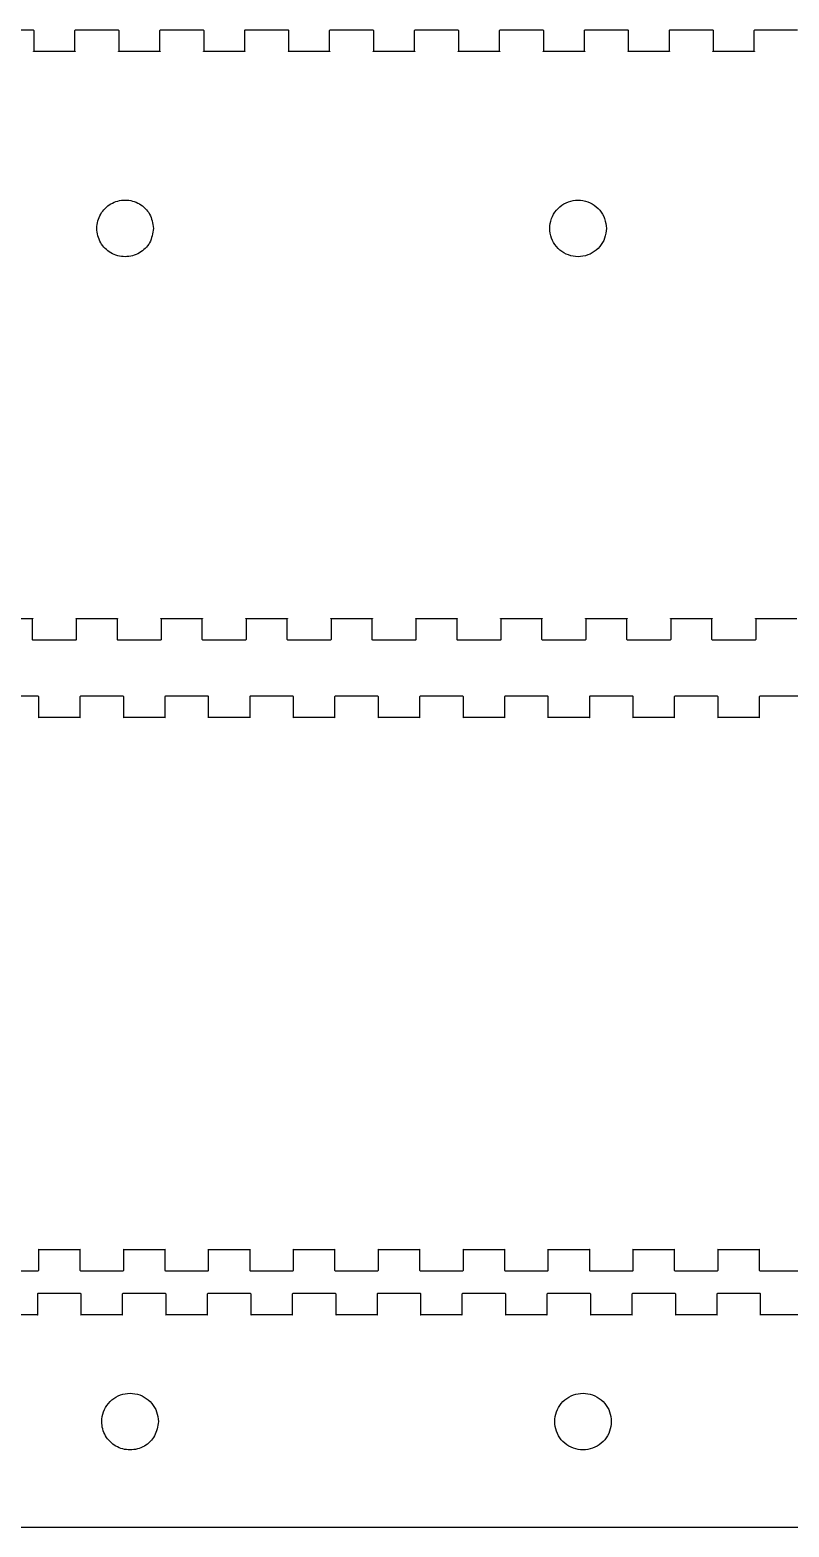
# Model space of a CAD drawing. Extents: x 3198 to 6883, y -1608 to 17.
# Drawn here: x 3775 to 4180, y -808 to -9 of the extents above; entities that cross this region are included whole.
import ezdxf

# ---------------------------------------------------------------- set-up
doc = ezdxf.new("R2010")
doc.units = 0
doc.layers.add('STANDARD', color=7, linetype='CONTINUOUS')

msp = doc.modelspace()

# ---------------------------------------------------------------- linework, layer by layer
at = {"layer": 'STANDARD', "color": 7}
for points in [[(3753.674095, -8.754729), (3776.35504, -8.754729), (3776.419292, -8.754729), (3776.619607, -8.860555), (3776.725434, -9.06087), (3776.725434, -9.128902), (3776.725434, -20.085752), (3776.725434, -20.127327), (3776.67252, -20.248272), (3776.59315, -20.233154), (3776.566693, -20.138666), (3776.687638, -20.085752), (3776.725434, -20.085752), (3798.661811, -20.085752), (3798.688268, -20.085752), (3798.805434, -20.138666), (3798.794095, -20.233154), (3798.699607, -20.248272), (3798.661811, -20.127327), (3798.661811, -20.085752), (3798.661811, -9.128902), (3798.661811, -9.06087), (3798.767638, -8.860555), (3798.967953, -8.754729), (3799.032205, -8.754729), (3821.71315, -8.754729), (3821.781182, -8.754729), (3821.981497, -8.860555), (3822.087323, -9.06087), (3822.087323, -9.128902), (3822.087323, -20.085752), (3822.087323, -20.127327), (3822.03441, -20.248272), (3821.939922, -20.233154), (3821.924804, -20.138666), (3822.045749, -20.085752), (3822.087323, -20.085752), (3844.004804, -20.085752), (3844.046378, -20.085752), (3844.167323, -20.138666), (3844.152205, -20.233154), (3844.061497, -20.248272), (3844.004804, -20.127327), (3844.004804, -20.085752), (3844.004804, -9.128902), (3844.004804, -9.06087), (3844.11441, -8.860555), (3844.326063, -8.754729), (3844.394095, -8.754729), (3867.059922, -8.754729), (3867.127953, -8.754729), (3867.328268, -8.860555), (3867.445434, -9.06087), (3867.445434, -9.128902), (3867.445434, -20.085752), (3867.445434, -20.127327), (3867.381182, -20.248272), (3867.298032, -20.233154), (3867.271575, -20.138666), (3867.39252, -20.085752), (3867.445434, -20.085752), (3889.366693, -20.085752), (3889.39315, -20.085752), (3889.514095, -20.138666), (3889.498977, -20.233154), (3889.419607, -20.248272), (3889.366693, -20.127327), (3889.366693, -20.085752), (3889.366693, -9.128902), (3889.366693, -9.06087), (3889.47252, -8.860555), (3889.672835, -8.754729), (3889.740867, -8.754729), (3912.418032, -8.754729), (3912.486063, -8.754729), (3912.686378, -8.860555), (3912.792205, -9.06087), (3912.792205, -9.128902), (3912.792205, -20.085752), (3912.792205, -20.127327), (3912.739292, -20.248272), (3912.659922, -20.233154), (3912.633465, -20.138666), (3912.75441, -20.085752), (3912.792205, -20.085752), (3934.713465, -20.085752), (3934.75504, -20.085752), (3934.872205, -20.138666), (3934.860867, -20.233154), (3934.766378, -20.248272), (3934.713465, -20.127327), (3934.713465, -20.085752), (3934.713465, -9.128902), (3934.713465, -9.06087), (3934.819292, -8.860555), (3935.034725, -8.754729), (3935.098977, -8.754729), (3957.779922, -8.754729), (3957.832835, -8.754729), (3958.03315, -8.860555), (3958.154095, -9.06087), (3958.154095, -9.128902), (3958.154095, -20.085752), (3958.154095, -20.127327), (3958.086063, -20.248272), (3958.006693, -20.233154), (3957.991575, -20.138666), (3958.11252, -20.085752), (3958.154095, -20.085752), (3980.071575, -20.085752), (3980.11315, -20.085752), (3980.234095, -20.138666), (3980.207638, -20.233154), (3980.128268, -20.248272), (3980.071575, -20.127327), (3980.071575, -20.085752), (3980.071575, -9.128902), (3980.071575, -9.06087), (3980.181182, -8.860555), (3980.381497, -8.754729), (3980.445749, -8.754729), (4003.126693, -8.754729), (4003.194725, -8.754729), (4003.39504, -8.860555), (4003.500867, -9.06087), (4003.500867, -9.128902), (4003.500867, -20.085752), (4003.500867, -20.127327), (4003.447953, -20.248272), (4003.364804, -20.233154), (4003.338347, -20.138666), (4003.459292, -20.085752), (4003.500867, -20.085752), (4025.418347, -20.085752), (4025.459922, -20.085752), (4025.580867, -20.138666), (4025.565749, -20.233154), (4025.47504, -20.248272), (4025.418347, -20.127327), (4025.418347, -20.085752), (4025.418347, -9.128902), (4025.418347, -9.06087), (4025.539292, -8.860555), (4025.739607, -8.754729), (4025.807638, -8.754729), (4048.484804, -8.754729), (4048.541497, -8.754729), (4048.75315, -8.860555), (4048.858977, -9.06087), (4048.858977, -9.128902), (4048.858977, -20.085752), (4048.858977, -20.127327), (4048.794725, -20.248272), (4048.711575, -20.233154), (4048.700237, -20.138666), (4048.821182, -20.085752), (4048.858977, -20.085752), (4070.780237, -20.085752), (4070.821811, -20.085752), (4070.938977, -20.138666), (4070.91252, -20.233154), (4070.83315, -20.248272), (4070.780237, -20.127327), (4070.780237, -20.085752), (4070.780237, -9.128902), (4070.780237, -9.06087), (4070.886063, -8.860555), (4071.086378, -8.754729), (4071.15441, -8.754729), (4093.831575, -8.754729), (4093.899607, -8.754729), (4094.099922, -8.860555), (4094.205749, -9.06087), (4094.205749, -9.128902), (4094.205749, -20.085752), (4094.205749, -20.127327), (4094.152835, -20.248272), (4094.073465, -20.233154), (4094.047008, -20.138666), (4094.167953, -20.085752), (4094.205749, -20.085752), (4116.127008, -20.085752), (4116.164804, -20.085752), (4116.285749, -20.138666), (4116.27441, -20.233154), (4116.179922, -20.248272), (4116.127008, -20.127327), (4116.127008, -20.085752), (4116.127008, -9.128902), (4116.127008, -9.06087), (4116.247953, -8.860555), (4116.448268, -8.754729), (4116.51252, -8.754729), (4139.193465, -8.754729), (4139.246378, -8.754729), (4139.458032, -8.860555), (4139.567638, -9.06087), (4139.567638, -9.128902), (4139.567638, -20.085752), (4139.567638, -20.127327), (4139.514725, -20.248272), (4139.420237, -20.233154), (4139.405119, -20.138666), (4139.526063, -20.085752), (4139.567638, -20.085752), (4161.485119, -20.085752), (4161.526693, -20.085752), (4161.647638, -20.138666), (4161.63252, -20.233154), (4161.541811, -20.248272), (4161.485119, -20.127327), (4161.485119, -20.085752), (4161.485119, -9.128902), (4161.485119, -9.06087), (4161.594725, -8.860555), (4161.79504, -8.754729), (4161.87441, -8.754729), (4184.540237, -8.754729)], [(4184.166063, -323.207642), (4162.244804, -323.207642), (4162.207008, -323.207642), (4162.086063, -323.154729), (4162.101182, -323.060241), (4162.19189, -323.048902), (4162.244804, -323.166067), (4162.244804, -323.207642), (4162.244804, -334.168272), (4162.244804, -334.232524), (4162.127638, -334.432839), (4161.927323, -334.553784), (4161.87441, -334.553784), (4139.193465, -334.553784), (4139.125434, -334.553784), (4138.91378, -334.432839), (4138.807953, -334.232524), (4138.807953, -334.168272), (4138.807953, -323.207642), (4138.807953, -323.166067), (4138.860867, -323.048902), (4138.951575, -323.060241), (4138.966693, -323.154729), (4138.845749, -323.207642), (4138.807953, -323.207642), (4116.886693, -323.207642), (4116.845119, -323.207642), (4116.727953, -323.154729), (4116.75441, -323.060241), (4116.83378, -323.048902), (4116.886693, -323.166067), (4116.886693, -323.207642), (4116.886693, -334.168272), (4116.886693, -334.232524), (4116.780867, -334.432839), (4116.580552, -334.553784), (4116.51252, -334.553784), (4093.831575, -334.553784), (4093.767323, -334.553784), (4093.567008, -334.432839), (4093.461182, -334.232524), (4093.461182, -334.168272), (4093.461182, -323.207642), (4093.461182, -323.166067), (4093.514095, -323.048902), (4093.593465, -323.060241), (4093.604804, -323.154729), (4093.487638, -323.207642), (4093.461182, -323.207642), (4071.539922, -323.207642), (4071.487008, -323.207642), (4071.366063, -323.154729), (4071.39252, -323.060241), (4071.47189, -323.048902), (4071.539922, -323.166067), (4071.539922, -323.207642), (4071.539922, -334.168272), (4071.539922, -334.232524), (4071.418977, -334.432839), (4071.218662, -334.553784), (4071.15441, -334.553784), (4048.484804, -334.553784), (4048.420552, -334.553784), (4048.205119, -334.432839), (4048.099292, -334.232524), (4048.099292, -334.168272), (4048.099292, -323.207642), (4048.099292, -323.166067), (4048.152205, -323.048902), (4048.246693, -323.060241), (4048.258032, -323.154729), (4048.140867, -323.207642), (4048.099292, -323.207642), (4026.181811, -323.207642), (4026.140237, -323.207642), (4026.019292, -323.154729), (4026.03441, -323.060241), (4026.125119, -323.048902), (4026.181811, -323.166067), (4026.181811, -323.207642), (4026.181811, -334.168272), (4026.181811, -334.232524), (4026.072205, -334.432839), (4025.87189, -334.553784), (4025.807638, -334.553784), (4003.126693, -334.553784), (4003.058662, -334.553784), (4002.858347, -334.432839), (4002.75252, -334.232524), (4002.75252, -334.168272), (4002.75252, -323.207642), (4002.75252, -323.166067), (4002.794095, -323.048902), (4002.884804, -323.060241), (4002.899922, -323.154729), (4002.778977, -323.207642), (4002.75252, -323.207642), (3980.819922, -323.207642), (3980.778347, -323.207642), (3980.661182, -323.154729), (3980.687638, -323.060241), (3980.767008, -323.048902), (3980.819922, -323.166067), (3980.819922, -323.207642), (3980.819922, -334.168272), (3980.819922, -334.232524), (3980.714095, -334.432839), (3980.51378, -334.553784), (3980.445749, -334.553784), (3957.779922, -334.553784), (3957.700552, -334.553784), (3957.500237, -334.432839), (3957.39441, -334.232524), (3957.39441, -334.168272), (3957.39441, -323.207642), (3957.39441, -323.166067), (3957.447323, -323.048902), (3957.541811, -323.060241), (3957.55315, -323.154729), (3957.432205, -323.207642), (3957.39441, -323.207642), (3935.47315, -323.207642), (3935.431575, -323.207642), (3935.31441, -323.154729), (3935.325749, -323.060241), (3935.420237, -323.048902), (3935.47315, -323.166067), (3935.47315, -323.207642), (3935.47315, -334.168272), (3935.47315, -334.232524), (3935.367323, -334.432839), (3935.15189, -334.553784), (3935.098977, -334.553784), (3912.418032, -334.553784), (3912.35378, -334.553784), (3912.153465, -334.432839), (3912.03252, -334.232524), (3912.03252, -334.168272), (3912.03252, -323.207642), (3912.03252, -323.166067), (3912.085434, -323.048902), (3912.179922, -323.060241), (3912.19504, -323.154729), (3912.074095, -323.207642), (3912.03252, -323.207642), (3890.11504, -323.207642), (3890.073465, -323.207642), (3889.95252, -323.154729), (3889.978977, -323.060241), (3890.058347, -323.048902), (3890.11504, -323.166067), (3890.11504, -323.207642), (3890.11504, -334.168272), (3890.11504, -334.232524), (3890.005434, -334.432839), (3889.805119, -334.553784), (3889.740867, -334.553784), (3867.059922, -334.553784), (3866.99189, -334.553784), (3866.791575, -334.432839), (3866.685749, -334.232524), (3866.685749, -334.168272), (3866.685749, -323.207642), (3866.685749, -323.166067), (3866.738662, -323.048902), (3866.821811, -323.060241), (3866.848268, -323.154729), (3866.727323, -323.207642), (3866.685749, -323.207642), (3844.768268, -323.207642), (3844.726693, -323.207642), (3844.605749, -323.154729), (3844.620867, -323.060241), (3844.700237, -323.048902), (3844.768268, -323.166067), (3844.768268, -323.207642), (3844.768268, -334.168272), (3844.768268, -334.232524), (3844.658662, -334.432839), (3844.447008, -334.553784), (3844.394095, -334.553784), (3821.71315, -334.553784), (3821.645119, -334.553784), (3821.444804, -334.432839), (3821.327638, -334.232524), (3821.327638, -334.168272), (3821.327638, -323.207642), (3821.327638, -323.166067), (3821.380552, -323.048902), (3821.47504, -323.060241), (3821.486378, -323.154729), (3821.365434, -323.207642), (3821.327638, -323.207642), (3799.406378, -323.207642), (3799.364804, -323.207642), (3799.247638, -323.154729), (3799.274095, -323.060241), (3799.353465, -323.048902), (3799.406378, -323.166067), (3799.406378, -323.207642), (3799.406378, -334.168272), (3799.406378, -334.232524), (3799.300552, -334.432839), (3799.100237, -334.553784), (3799.032205, -334.553784), (3776.35504, -334.553784), (3776.287008, -334.553784), (3776.086693, -334.432839), (3775.980867, -334.232524), (3775.980867, -334.168272), (3775.980867, -323.207642), (3775.980867, -323.166067), (3776.03378, -323.048902), (3776.11315, -323.060241), (3776.128268, -323.154729), (3776.018662, -323.207642), (3775.980867, -323.207642), (3754.059607, -323.207642)], [(4187.184824, -364.521658), (4164.503879, -364.521658), (4164.443407, -364.521658), (4164.239312, -364.631264), (4164.129706, -364.831579), (4164.129706, -364.899611), (4164.129706, -375.860241), (4164.186399, -376.015201), (4164.269548, -376.000083), (4164.292226, -375.909374), (4164.171281, -375.860241), (4164.129706, -375.860241), (4142.208446, -375.860241), (4142.053485, -375.909374), (4142.068603, -376.000083), (4142.155533, -376.015201), (4142.208446, -375.894256), (4142.208446, -364.899611), (4142.208446, -364.831579), (4142.09884, -364.631264), (4141.902304, -364.521658), (4141.834273, -364.521658), (4119.149548, -364.521658), (4119.089076, -364.521658), (4118.884981, -364.631264), (4118.775375, -364.831579), (4118.775375, -364.899611), (4118.775375, -375.860241), (4118.832068, -376.015201), (4118.915218, -376.000083), (4118.937895, -375.909374), (4118.81695, -375.860241), (4118.775375, -375.860241), (4096.854115, -375.860241), (4096.699155, -375.909374), (4096.714273, -376.000083), (4096.801202, -376.015201), (4096.854115, -375.894256), (4096.854115, -364.899611), (4096.854115, -364.831579), (4096.744509, -364.631264), (4096.540415, -364.521658), (4096.472383, -364.521658), (4073.798997, -364.521658), (4073.734745, -364.521658), (4073.530651, -364.631264), (4073.421044, -364.831579), (4073.421044, -364.899611), (4073.421044, -375.860241), (4073.477737, -376.015201), (4073.564666, -376.000083), (4073.583564, -375.909374), (4073.462619, -375.860241), (4073.421044, -375.860241), (4051.499785, -375.860241), (4051.344824, -375.909374), (4051.359942, -376.000083), (4051.446871, -376.015201), (4051.499785, -375.894256), (4051.499785, -364.899611), (4051.499785, -364.831579), (4051.390178, -364.631264), (4051.186084, -364.521658), (4051.121832, -364.521658), (4028.444666, -364.521658), (4028.380415, -364.521658), (4028.17632, -364.631264), (4028.066714, -364.831579), (4028.066714, -364.899611), (4028.066714, -375.860241), (4028.127186, -376.015201), (4028.206556, -376.000083), (4028.229233, -375.909374), (4028.108289, -375.860241), (4028.066714, -375.860241), (4006.145454, -375.860241), (4005.990493, -375.909374), (4006.005611, -376.000083), (4006.09254, -376.015201), (4006.145454, -375.894256), (4006.145454, -364.899611), (4006.145454, -364.831579), (4006.035848, -364.631264), (4005.835533, -364.521658), (4005.767501, -364.521658), (3983.086556, -364.521658), (3983.026084, -364.521658), (3982.821989, -364.631264), (3982.712383, -364.831579), (3982.712383, -364.899611), (3982.712383, -375.860241), (3982.772855, -376.015201), (3982.852226, -376.000083), (3982.874903, -375.909374), (3982.753958, -375.860241), (3982.712383, -375.860241), (3960.791123, -375.860241), (3960.753328, -375.860241), (3960.636163, -375.909374), (3960.651281, -376.000083), (3960.741989, -376.015201), (3960.791123, -375.894256), (3960.791123, -364.899611), (3960.791123, -364.831579), (3960.681517, -364.631264), (3960.477422, -364.521658), (3960.409391, -364.521658), (3937.736005, -364.521658), (3937.671753, -364.521658), (3937.467659, -364.631264), (3937.358052, -364.831579), (3937.358052, -364.899611), (3937.358052, -375.860241), (3937.414745, -376.015201), (3937.501674, -376.000083), (3937.520572, -375.909374), (3937.403407, -375.860241), (3937.358052, -375.860241), (3915.436792, -375.860241), (3915.281832, -375.909374), (3915.29695, -376.000083), (3915.383879, -376.015201), (3915.436792, -375.894256), (3915.436792, -364.899611), (3915.436792, -364.831579), (3915.327186, -364.631264), (3915.126871, -364.521658), (3915.05884, -364.521658), (3892.381674, -364.521658), (3892.317422, -364.521658), (3892.113328, -364.631264), (3892.007501, -364.831579), (3892.007501, -364.899611), (3892.007501, -375.860241), (3892.064194, -376.015201), (3892.147344, -376.000083), (3892.166241, -375.909374), (3892.045296, -375.860241), (3870.082462, -375.860241), (3869.927501, -375.909374), (3869.942619, -376.000083), (3870.029548, -376.015201), (3870.082462, -375.894256), (3870.082462, -364.899611), (3870.082462, -364.831579), (3869.972855, -364.631264), (3869.77254, -364.521658), (3869.704509, -364.521658), (3847.027344, -364.521658), (3846.963092, -364.521658), (3846.758997, -364.631264), (3846.649391, -364.831579), (3846.649391, -364.899611), (3846.649391, -375.860241), (3846.709863, -376.015201), (3846.793013, -376.000083), (3846.811911, -375.909374), (3846.690966, -375.860241), (3846.649391, -375.860241), (3824.728131, -375.860241), (3824.57317, -375.909374), (3824.588289, -376.000083), (3824.678997, -376.015201), (3824.728131, -375.894256), (3824.728131, -364.899611), (3824.728131, -364.831579), (3824.618525, -364.631264), (3824.41821, -364.521658), (3824.350178, -364.521658), (3801.673013, -364.521658), (3801.608761, -364.521658), (3801.408446, -364.631264), (3801.29884, -364.831579), (3801.29884, -364.899611), (3801.29884, -375.860241), (3801.355533, -376.015201), (3801.438682, -376.000083), (3801.45758, -375.909374), (3801.340415, -375.860241), (3801.29884, -375.860241), (3779.3738, -375.860241), (3779.21884, -375.909374), (3779.233958, -376.000083), (3779.324666, -376.015201), (3779.3738, -375.894256), (3779.3738, -364.899611), (3779.3738, -364.831579), (3779.264194, -364.631264), (3779.063879, -364.521658), (3778.995848, -364.521658), (3756.318682, -364.521658)], [(3756.318682, -671.423075), (3778.995848, -671.423075), (3779.063879, -671.423075), (3779.264194, -671.30591), (3779.3738, -671.105595), (3779.3738, -671.041343), (3779.3738, -660.080713), (3779.324666, -659.921973), (3779.233958, -659.937091), (3779.21884, -660.02402), (3779.339785, -660.080713), (3801.29884, -660.080713), (3801.340415, -660.080713), (3801.45758, -660.02402), (3801.438682, -659.937091), (3801.355533, -659.921973), (3801.29884, -660.042918), (3801.29884, -671.041343), (3801.29884, -671.105595), (3801.408446, -671.30591), (3801.608761, -671.423075), (3801.673013, -671.423075), (3824.350178, -671.423075), (3824.41821, -671.423075), (3824.618525, -671.30591), (3824.728131, -671.105595), (3824.728131, -671.041343), (3824.728131, -660.080713), (3824.678997, -659.921973), (3824.588289, -659.937091), (3824.57317, -660.02402), (3824.694115, -660.080713), (3846.649391, -660.080713), (3846.690966, -660.080713), (3846.811911, -660.02402), (3846.793013, -659.937091), (3846.709863, -659.921973), (3846.649391, -660.042918), (3846.649391, -671.041343), (3846.649391, -671.105595), (3846.758997, -671.30591), (3846.963092, -671.423075), (3847.027344, -671.423075), (3869.704509, -671.423075), (3869.77254, -671.423075), (3869.972855, -671.30591), (3870.082462, -671.105595), (3870.082462, -671.041343), (3870.082462, -660.080713), (3870.029548, -659.921973), (3869.942619, -659.937091), (3869.927501, -660.02402), (3870.048446, -660.080713), (3892.007501, -660.080713), (3892.166241, -660.02402), (3892.147344, -659.937091), (3892.064194, -659.921973), (3892.007501, -660.042918), (3892.007501, -671.041343), (3892.007501, -671.105595), (3892.113328, -671.30591), (3892.317422, -671.423075), (3892.381674, -671.423075), (3915.05884, -671.423075), (3915.126871, -671.423075), (3915.327186, -671.30591), (3915.436792, -671.105595), (3915.436792, -671.041343), (3915.436792, -660.080713), (3915.383879, -659.921973), (3915.29695, -659.937091), (3915.281832, -660.02402), (3915.402777, -660.080713), (3937.358052, -660.080713), (3937.403407, -660.080713), (3937.520572, -660.02402), (3937.501674, -659.937091), (3937.414745, -659.921973), (3937.358052, -660.042918), (3937.358052, -671.041343), (3937.358052, -671.105595), (3937.467659, -671.30591), (3937.671753, -671.423075), (3937.736005, -671.423075), (3960.409391, -671.423075), (3960.477422, -671.423075), (3960.681517, -671.30591), (3960.791123, -671.105595), (3960.791123, -671.041343), (3960.791123, -660.080713), (3960.741989, -659.921973), (3960.651281, -659.937091), (3960.636163, -660.02402), (3960.753328, -660.080713), (3960.791123, -660.080713), (3982.712383, -660.080713), (3982.753958, -660.080713), (3982.874903, -660.02402), (3982.852226, -659.937091), (3982.772855, -659.921973), (3982.712383, -660.042918), (3982.712383, -671.041343), (3982.712383, -671.105595), (3982.821989, -671.30591), (3983.026084, -671.423075), (3983.086556, -671.423075), (4005.767501, -671.423075), (4005.835533, -671.423075), (4006.035848, -671.30591), (4006.145454, -671.105595), (4006.145454, -671.041343), (4006.145454, -660.080713), (4006.09254, -659.921973), (4006.005611, -659.937091), (4005.990493, -660.02402), (4006.111438, -660.080713), (4028.066714, -660.080713), (4028.108289, -660.080713), (4028.229233, -660.02402), (4028.206556, -659.937091), (4028.127186, -659.921973), (4028.066714, -660.042918), (4028.066714, -671.041343), (4028.066714, -671.105595), (4028.17632, -671.30591), (4028.380415, -671.423075), (4028.444666, -671.423075), (4051.121832, -671.423075), (4051.186084, -671.423075), (4051.390178, -671.30591), (4051.499785, -671.105595), (4051.499785, -671.041343), (4051.499785, -660.080713), (4051.446871, -659.921973), (4051.359942, -659.937091), (4051.344824, -660.02402), (4051.465769, -660.080713), (4073.421044, -660.080713), (4073.462619, -660.080713), (4073.583564, -660.02402), (4073.564666, -659.937091), (4073.477737, -659.921973), (4073.421044, -660.042918), (4073.421044, -671.041343), (4073.421044, -671.105595), (4073.530651, -671.30591), (4073.734745, -671.423075), (4073.798997, -671.423075), (4096.472383, -671.423075), (4096.540415, -671.423075), (4096.744509, -671.30591), (4096.854115, -671.105595), (4096.854115, -671.041343), (4096.854115, -660.080713), (4096.801202, -659.921973), (4096.714273, -659.937091), (4096.699155, -660.02402), (4096.81632, -660.080713), (4118.775375, -660.080713), (4118.81695, -660.080713), (4118.937895, -660.02402), (4118.915218, -659.937091), (4118.832068, -659.921973), (4118.775375, -660.042918), (4118.775375, -671.041343), (4118.775375, -671.105595), (4118.884981, -671.30591), (4119.089076, -671.423075), (4119.149548, -671.423075), (4141.834273, -671.423075), (4141.902304, -671.423075), (4142.09884, -671.30591), (4142.208446, -671.105595), (4142.208446, -671.041343), (4142.208446, -660.080713), (4142.155533, -659.921973), (4142.068603, -659.937091), (4142.053485, -660.02402), (4142.170651, -660.080713), (4164.129706, -660.080713), (4164.171281, -660.080713), (4164.292226, -660.02402), (4164.269548, -659.937091), (4164.186399, -659.921973), (4164.129706, -660.042918), (4164.129706, -671.041343), (4164.129706, -671.105595), (4164.239312, -671.30591), (4164.443407, -671.423075), (4164.503879, -671.423075), (4187.184824, -671.423075)], [(4186.806871, -694.852366), (4164.885611, -694.852366), (4164.730651, -694.90528), (4164.745769, -694.995989), (4164.832698, -695.011107), (4164.885611, -694.890162), (4164.885611, -694.852366), (4164.885611, -683.891737), (4164.885611, -683.823705), (4164.776005, -683.62717), (4164.571911, -683.517563), (4164.503879, -683.517563), (4141.834273, -683.517563), (4141.770021, -683.517563), (4141.569706, -683.62717), (4141.45254, -683.823705), (4141.45254, -683.891737), (4141.45254, -694.852366), (4141.45254, -694.890162), (4141.509233, -695.011107), (4141.599942, -694.995989), (4141.61506, -694.90528), (4141.494115, -694.852366), (4141.45254, -694.852366), (4119.531281, -694.852366), (4119.37632, -694.90528), (4119.391438, -694.995989), (4119.478367, -695.011107), (4119.531281, -694.890162), (4119.531281, -694.852366), (4119.531281, -683.891737), (4119.531281, -683.823705), (4119.421674, -683.62717), (4119.21758, -683.517563), (4119.149548, -683.517563), (4096.472383, -683.517563), (4096.411911, -683.517563), (4096.207816, -683.62717), (4096.09821, -683.823705), (4096.09821, -683.891737), (4096.09821, -694.852366), (4096.09821, -694.890162), (4096.154903, -695.011107), (4096.241832, -694.995989), (4096.260729, -694.90528), (4096.139785, -694.852366), (4096.09821, -694.852366), (4074.17695, -694.852366), (4074.139155, -694.852366), (4074.021989, -694.90528), (4074.037107, -694.995989), (4074.124037, -695.011107), (4074.17695, -694.890162), (4074.17695, -694.852366), (4074.17695, -683.891737), (4074.17695, -683.823705), (4074.067344, -683.62717), (4073.863249, -683.517563), (4073.798997, -683.517563), (4051.121832, -683.517563), (4051.05758, -683.517563), (4050.853485, -683.62717), (4050.743879, -683.823705), (4050.743879, -683.891737), (4050.743879, -694.852366), (4050.743879, -694.890162), (4050.800572, -695.011107), (4050.887501, -694.995989), (4050.906399, -694.90528), (4050.785454, -694.852366), (4050.743879, -694.852366), (4028.822619, -694.852366), (4028.667659, -694.90528), (4028.682777, -694.995989), (4028.769706, -695.011107), (4028.822619, -694.890162), (4028.822619, -694.852366), (4028.822619, -683.891737), (4028.822619, -683.823705), (4028.713013, -683.62717), (4028.512698, -683.517563), (4028.444666, -683.517563), (4005.767501, -683.517563), (4005.703249, -683.517563), (4005.499155, -683.62717), (4005.389548, -683.823705), (4005.389548, -683.891737), (4005.389548, -694.852366), (4005.389548, -694.890162), (4005.450021, -695.011107), (4005.529391, -694.995989), (4005.552068, -694.90528), (4005.431123, -694.852366), (4005.389548, -694.852366), (3983.468289, -694.852366), (3983.430493, -694.852366), (3983.313328, -694.90528), (3983.328446, -694.995989), (3983.415375, -695.011107), (3983.468289, -694.890162), (3983.468289, -694.852366), (3983.468289, -683.891737), (3983.468289, -683.823705), (3983.358682, -683.62717), (3983.154588, -683.517563), (3983.086556, -683.517563), (3960.409391, -683.517563), (3960.348918, -683.517563), (3960.144824, -683.62717), (3960.035218, -683.823705), (3960.035218, -683.891737), (3960.035218, -694.852366), (3960.035218, -694.890162), (3960.091911, -695.011107), (3960.17884, -694.995989), (3960.197737, -694.90528), (3960.076792, -694.852366), (3960.035218, -694.852366), (3938.113958, -694.852366), (3938.076163, -694.852366), (3937.958997, -694.90528), (3937.974115, -694.995989), (3938.064824, -695.011107), (3938.113958, -694.890162), (3938.113958, -694.852366), (3938.113958, -683.891737), (3938.113958, -683.823705), (3938.004352, -683.62717), (3937.800257, -683.517563), (3937.736005, -683.517563), (3915.05884, -683.517563), (3914.994588, -683.517563), (3914.794273, -683.62717), (3914.684666, -683.823705), (3914.684666, -683.891737), (3914.684666, -694.852366), (3914.684666, -694.890162), (3914.741359, -695.011107), (3914.824509, -694.995989), (3914.843407, -694.90528), (3914.726241, -694.852366), (3914.684666, -694.852366), (3892.759627, -694.852366), (3892.604666, -694.90528), (3892.619785, -694.995989), (3892.706714, -695.011107), (3892.759627, -694.890162), (3892.759627, -694.852366), (3892.759627, -683.891737), (3892.759627, -683.823705), (3892.650021, -683.62717), (3892.449706, -683.517563), (3892.381674, -683.517563), (3869.704509, -683.517563), (3869.640257, -683.517563), (3869.436163, -683.62717), (3869.326556, -683.823705), (3869.326556, -683.891737), (3869.326556, -694.852366), (3869.326556, -694.890162), (3869.387029, -695.011107), (3869.470178, -694.995989), (3869.489076, -694.90528), (3869.368131, -694.852366), (3869.326556, -694.852366), (3847.405296, -694.852366), (3847.250336, -694.90528), (3847.265454, -694.995989), (3847.352383, -695.011107), (3847.405296, -694.890162), (3847.405296, -694.852366), (3847.405296, -683.891737), (3847.405296, -683.823705), (3847.29947, -683.62717), (3847.095375, -683.517563), (3847.027344, -683.517563), (3824.350178, -683.517563), (3824.285926, -683.517563), (3824.081832, -683.62717), (3823.972226, -683.823705), (3823.972226, -683.891737), (3823.972226, -694.852366), (3823.972226, -694.890162), (3824.032698, -695.011107), (3824.115848, -694.995989), (3824.134745, -694.90528), (3824.01758, -694.852366), (3823.972226, -694.852366), (3802.050966, -694.852366), (3801.896005, -694.90528), (3801.911123, -694.995989), (3802.001832, -695.011107), (3802.050966, -694.890162), (3802.050966, -694.852366), (3802.050966, -683.891737), (3802.050966, -683.823705), (3801.941359, -683.62717), (3801.741044, -683.517563), (3801.673013, -683.517563), (3778.995848, -683.517563), (3778.931596, -683.517563), (3778.731281, -683.62717), (3778.621674, -683.823705), (3778.621674, -683.891737), (3778.621674, -694.852366), (3778.621674, -694.890162), (3778.678367, -695.011107), (3778.761517, -694.995989), (3778.780415, -694.90528), (3778.663249, -694.852366), (3778.621674, -694.852366), (3756.696635, -694.852366)], [(3200.729265, -808.241973), (6137.428603, -808.241973), (6148.759627, -808.241973), (6148.827659, -808.241973), (6149.027974, -808.132366), (6149.1338, -807.928272), (6149.1338, -807.8678), (6149.1338, -807.928272)]]:
    msp.add_lwpolyline(points, dxfattribs=at)
for points in [[(3840.609465, -114.728902)], [(4082.499229, -114.728902)], [(3843.245359, -751.923233)], [(4085.135123, -751.923233)]]:
    msp.add_lwpolyline(points, close=True, dxfattribs=at)
for points, knots in [([(3840.609465, -114.728902), (3840.193946, -112.063829), (3839.375233, -106.812728), (3833.356459, -101.031696), (3825.505231, -98.889649), (3817.571572, -101.031696), (3811.795199, -106.812728), (3809.651566, -114.728902), (3811.795199, -122.645076), (3817.571572, -128.426108), (3825.505231, -130.568155), (3833.356459, -128.426108), (3839.375233, -122.645076), (3840.193946, -117.393975), (3840.609465, -114.728902)], [0, 0, 0, 0, 7.904641, 15.574833, 23.479474, 31.384115, 39.054307, 46.958948, 54.863589, 62.533781, 70.438422, 78.343063, 86.013255, 93.917896, 93.917896, 93.917896, 93.917896]), ([(4082.499229, -114.728902), (4082.318598, -112.961374), (4081.959922, -109.451613), (4079.177182, -104.81341), (4075.102779, -101.365028), (4070.057398, -99.536121), (4064.703681, -99.536121), (4059.665367, -101.365028), (4055.562749, -104.81341), (4052.884842, -109.451613), (4051.949851, -114.728902), (4052.884842, -120.006191), (4055.562749, -124.644394), (4059.665367, -128.092776), (4064.703681, -129.921683), (4070.057399, -129.921683), (4075.102779, -128.092776), (4079.177182, -124.644394), (4081.959922, -120.006191), (4082.318598, -116.49643), (4082.499229, -114.728902)], [0, 0, 0, 0, 5.275678, 10.475853, 15.751531, 21.027208, 26.227383, 31.503061, 36.778739, 41.978914, 47.254591, 52.530269, 57.730444, 63.006122, 68.2818, 73.481974, 78.757652, 84.03333, 89.233505, 94.509183, 94.509183, 94.509183, 94.509183]), ([(3843.245359, -751.923233), (3843.064728, -750.155705), (3842.706052, -746.645944), (3839.923313, -742.007742), (3835.848907, -738.559356), (3830.803536, -736.730463), (3825.449786, -736.730413), (3820.411593, -738.559509), (3816.308524, -742.007188), (3813.632285, -746.64799), (3812.533898, -752.794621), (3814.429159, -759.843919), (3820.207995, -765.619205), (3828.140981, -767.762821), (3835.99239, -765.620353), (3842.011117, -759.839429), (3842.829837, -754.588313), (3843.245359, -751.923233)], [0, 0, 0, 0, 5.275678, 10.475853, 15.75153, 21.027208, 26.227383, 31.503061, 36.778739, 41.978913, 47.254591, 55.159232, 62.829424, 70.734065, 78.638706, 86.308898, 94.213539, 94.213539, 94.213539, 94.213539]), ([(4085.135123, -751.923233), (4084.954492, -750.155705), (4084.595816, -746.645944), (4081.813076, -742.007741), (4077.738673, -738.559359), (4072.693293, -736.730452), (4067.339575, -736.730452), (4062.301261, -738.559359), (4058.198644, -742.007741), (4055.520736, -746.645944), (4054.585745, -751.923233), (4055.520736, -757.200522), (4058.198644, -761.838725), (4062.301261, -765.287107), (4067.339575, -767.116014), (4072.693293, -767.116014), (4077.738673, -765.287107), (4081.813076, -761.838725), (4084.595816, -757.200522), (4084.954492, -753.690761), (4085.135123, -751.923233)], [0, 0, 0, 0, 5.275678, 10.475853, 15.75153, 21.027208, 26.227383, 31.503061, 36.778739, 41.978913, 47.254591, 52.530269, 57.730444, 63.006122, 68.2818, 73.481974, 78.757652, 84.03333, 89.233505, 94.509183, 94.509183, 94.509183, 94.509183])]:
    msp.add_open_spline(points, degree=3, knots=knots, dxfattribs=at)

doc.saveas('drawing.dxf')
